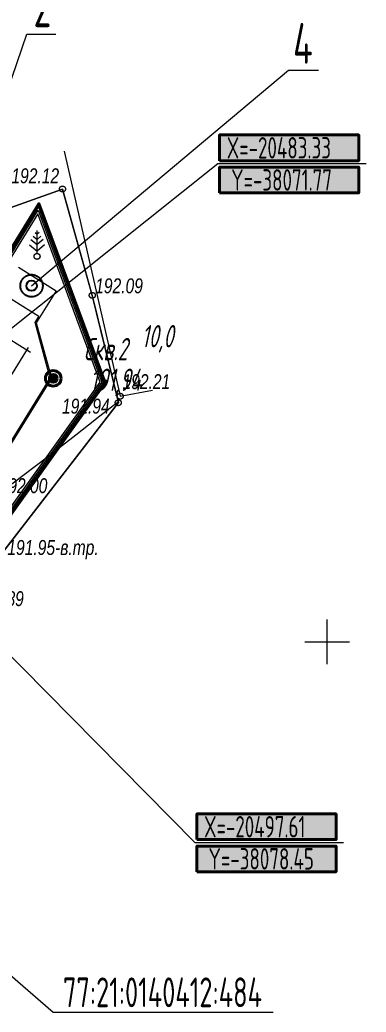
# Model space of a CAD drawing. Header units: millimetres. Extents: x -38151500 to -28914887, y -20564105 to -20349562.
# Drawn here: x -38070645 to -38047371, y -20528850 to -20462126 of the extents above; entities that cross this region are included whole.
import ezdxf
from ezdxf.xclip import XClip

# ---------------------------------------------------------------- set-up
doc = ezdxf.new("R2010")
doc.units = ezdxf.units.MM
doc.header["$MEASUREMENT"] = 0
doc.header["$XCLIPFRAME"] = 0
doc.linetypes.add('ГОСТ 2.303 4', pattern=[70, 50, -20, 0, 0])
doc.layers.add('!!! ПОДОСНОВА', color=7, linetype='Continuous')
for name, color, linetype, lineweight in [('ГП_лоток_Ном._пера__5', 5, 'Continuous', 13), ('Новый_0-Тонкая_Ном._пера__7', 7, 'Continuous', 25), ('Новый_ГП_Граница участка_Ном._пера__1', 1, 'Continuous', 40), ('Новый_ГП_Координаты_Ном._пера__11', 255, 'Continuous', 40), ('Новый_ГП_Координаты_Ном._пера__250', 7, 'Continuous', 20), ('Новый_ГП_Координаты_Ном._пера__8', 7, 'Continuous', 40), ('Новый_ГП_Ограждение_Ном._пера__152', 152, 'Continuous', 18), ('Новый_ГП_Оси_Ном._пера__152', 152, 'Continuous', 18), ('Новый_ГП_Скважины_Ном._пера__4', 5, 'Continuous', 40), ('Новый_ГП_Текст_Ном._пера__250', 7, 'Continuous', 20), ('Новый_ГП_Тротуар_Дорожки_Ном._пера__24', 26, 'Continuous', 13), ('Чертеж_1_Новофедоровское_снт 28_07$0$tp_отметки_новые_Ном._пера__253', 252, 'Continuous', 18), ('Чертеж_1_Новый_ГП_Топография_Ном._пера__253', 252, 'Continuous', 18), ('Чертеж_1_Новый_Новофедоровское_снт 28_07$0$SETKA_Ном._пера__7', 7, 'Continuous', 18), ('Чертеж_1_Новый_Новофедоровское_снт 28_07$0$tp_Ограждения ДЕР_Ном._пера__253', 252, 'Continuous', 18), ('Чертеж_1_Новый_Новофедоровское_снт 28_07$0$tp_Ограждения мет_Ном._пера__253', 252, 'Continuous', 18), ('Чертеж_1_Новый_Новофедоровское_снт 28_07$0$tp_отметки_новые_Ном._пера__7', 7, 'Continuous', 18), ('Чертеж_1_Новый_Новофедоровское_снт 28_07$0$tp_растительность_Ном._пера__7', 7, 'Continuous', 18), ('Чертеж_1_Новый_Новофедоровское_снт 28_07$0$tp_рельеф_Ном._пера__253', 252, 'Continuous', 18)]:
    doc.layers.add(name, color=color, linetype=linetype, lineweight=lineweight)
doc.styles.add('РЎР“Р•РќР•Р\xa0РР\xa0_РЎРўРР›Р¬_1', font='arial.ttf', dxfattribs={"width": 0.75})
doc.styles.add('РЎР“Р•РќР•Р\xa0РР\xa0_РЎРўРР›Р¬_6', font='', dxfattribs={"width": 0.8})
doc.styles.add('РЎР“Р•РќР•Р\xa0РР\xa0_РЎРўРР›Р¬_8', font='', dxfattribs={"width": 0.8})
doc.styles.get('РЎР“Р•РќР•Р\xa0РР\xa0_РЎРўРР›Р¬_6').set_extended_font_data('GOST_type_A')
doc.styles.get('РЎР“Р•РќР•Р\xa0РР\xa0_РЎРўРР›Р¬_8').set_extended_font_data('GOST_type_A', italic=True)
doc.linetypes.add('Aquastok', pattern='A,0,[6,РіРµРЅРїРїР»Р°РЅ 2025_06_18 dima РІР°СЂРёР°РЅС‚ 21.Shx,S=7.857143,R=0,X=0,Y=-6.93889e-18],-990,0', length=990)
doc.linetypes.add('МЕЖА', pattern='A,0,[7,РіРµРЅРїРїР»Р°РЅ 2025_06_18 dima РІР°СЂРёР°РЅС‚ 21.Shx,S=39.68254,R=0,X=0,Y=1.38778e-17],-5480,0', length=5480)
doc.linetypes.add('Новофедоровское_снт 28_07$0$l474_2o', pattern='A,0,[3,РіРµРЅРїРїР»Р°РЅ 2025_06_18 dima РІР°СЂРёР°РЅС‚ 21.Shx,S=31.746032,R=0,X=0,Y=0],-5000,0', length=5000)
doc.linetypes.add('Новофедоровское_снт 28_07$0$З ДЕРЕВ', pattern='A,0,[2,РіРµРЅРїРїР»Р°РЅ 2025_06_18 dima РІР°СЂРёР°РЅС‚ 21.Shx,S=19.84127,R=0,X=0,Y=0.2],-2500,0', length=2500)
doc.linetypes.add('Новофедоровское_снт 28_07$0$МЕЖА', pattern='A,0,[5,РіРµРЅРїРїР»Р°РЅ 2025_06_18 dima РІР°СЂРёР°РЅС‚ 21.Shx,S=46.746032,R=0,X=0,Y=6.93889e-18],-6500,0', length=6500)

# ---------------------------------------------------------------- blocks, each defined once
blk = doc.blocks.new('Чертеж_1_1')
at = {"layer": 'Чертеж_1_Новый_ГП_Топография_Ном._пера__253', "color": 252, "linetype": 'Новофедоровское_снт 28_07$0$МЕЖА', "lineweight": 18, "flags": 128}
for points in [[(-38122200, -20517064), (-38122160, -20517000), (-38111673, -20499900), (-38085503, -20516708), (-38073942, -20500671), (-38064026, -20487867), (-38065780, -20480650), (-38067785, -20473503), (-38073278, -20475465), (-38076133, -20474628), (-38090404, -20465849), (-38080455, -20449640), (-38088064, -20444942), (-38129095, -20512686)], [(-38091230, -20466500), (-38071830, -20478480), (-38069360, -20474480), (-38064920, -20486530), (-38074650, -20500140), (-38073790, -20500700), (-38085150, -20516190), (-38085480, -20516730), (-38085750, -20516560), (-38110230, -20500980), (-38099550, -20483870), (-38101260, -20482750)]]:
    blk.add_lwpolyline(points, close=True, dxfattribs=at)
at = {"layer": 'Чертеж_1_Новый_Новофедоровское_снт 28_07$0$SETKA_Ном._пера__7', "color": 7, "linetype": 'Continuous', "lineweight": 18, "flags": 128}
for points in [[(-38050000, -20505441), (-38050000, -20502441)], [(-38051500, -20503941), (-38048500, -20503941)]]:
    blk.add_lwpolyline(points, dxfattribs=at)
at = {"layer": 'Чертеж_1_Новый_Новофедоровское_снт 28_07$0$tp_Ограждения ДЕР_Ном._пера__253', "color": 252, "linetype": 'Новофедоровское_снт 28_07$0$З ДЕРЕВ', "lineweight": 18, "flags": 128}
blk.add_lwpolyline([(-38073278, -20475465), (-38067785, -20473503), (-38065779, -20480652), (-38064026, -20487867), (-38073942, -20500671), (-38083700, -20513890), (-38083947, -20514232)], dxfattribs=at)
at = {"layer": 'Чертеж_1_Новый_Новофедоровское_снт 28_07$0$tp_Ограждения мет_Ном._пера__253', "color": 252, "linetype": 'Новофедоровское_снт 28_07$0$l474_2o', "lineweight": 18, "flags": 128}
blk.add_lwpolyline([(-38067673, -20470964), (-38063896, -20487427), (-38061725, -20487025)], dxfattribs=at)
at = {"layer": 'Чертеж_1_Новый_Новофедоровское_снт 28_07$0$tp_отметки_новые_Ном._пера__7', "color": 7, "linetype": 'Continuous', "lineweight": 18}
for centre in [(-38067780, -20473500), (-38069490, -20478030), (-38065780, -20480650), (-38064030, -20487870), (-38063900, -20487430)]:
    blk.add_circle(centre, 200, dxfattribs=at)
at = {"layer": 'Чертеж_1_Новый_Новофедоровское_снт 28_07$0$tp_растительность_Ном._пера__7', "color": 7, "linetype": 'Continuous', "lineweight": 18}
for p, q in [((-38069490, -20477830), (-38069490, -20476280)), ((-38069902, -20476895), (-38069490, -20477241)), ((-38069756, -20476665), (-38069490, -20476887)), ((-38069626, -20476429), (-38069490, -20476542)), ((-38069355, -20476429), (-38069490, -20476542)), ((-38069225, -20476665), (-38069490, -20476887)), ((-38069078, -20476895), (-38069490, -20477241)), ((-38069990, -20477265), (-38069490, -20477685)), ((-38068990, -20477265), (-38069490, -20477685))]:
    blk.add_line(p, q, dxfattribs=at)
blk.add_circle((-38069490, -20478030), 200, dxfattribs=at)
at = {"layer": 'Чертеж_1_Новый_Новофедоровское_снт 28_07$0$tp_рельеф_Ном._пера__253', "color": 252, "linetype": 'Continuous', "lineweight": 18, "flags": 128}
blk.add_lwpolyline([(-38071395, -20493492), (-38070529, -20492837), (-38069623, -20492145), (-38068700, -20491432), (-38067780, -20490718), (-38066885, -20490021), (-38066038, -20489359), (-38065261, -20488752), (-38064575, -20488217), (-38064001, -20487772)], dxfattribs=at)
at = {"layer": 'Чертеж_1_Новофедоровское_снт 28_07$0$tp_отметки_новые_Ном._пера__253', "color": 252, "linetype": 'Continuous', "lineweight": 18, "char_height": 1000, "attachment_point": 7, "style": 'РЎР“Р•РќР•Р\xa0РР\xa0_РЎРўРР›Р¬_1'}
for s, insert in [('\\A1;{\\pql;\\fArial|b0|i1|c204|p0;\\W0.750000;192.12}', (-38071210, -20473127)), ('\\A1;{\\pql;\\fArial|b0|i1|c204|p0;\\W0.750000;192.09}', (-38065581, -20480525)), ('\\A1;{\\pql;\\fArial|b0|i1|c204|p0;\\W0.750000;192.21}', (-38063744, -20486969)), ('\\A1;{\\pql;\\fArial|b0|i1|c204|p0;\\W0.750000;191.94}', (-38067812, -20488616)), ('\\A1;{\\pql;\\fArial|b0|i1|c204|p0;\\W0.750000;192.00}', (-38072001, -20493965)), ('\\A1;{\\pql;\\fArial|b0|i1|c204|p0;\\W0.750000;191.95-в.тр.}', (-38071484, -20498407)), ('\\A1;{\\pql;\\fArial|b0|i1|c204|p0;\\W0.750000;191.89}', (-38073584, -20501559))]:
    blk.add_mtext(s, dxfattribs=dict(at, insert=insert))

msp = doc.modelspace()

# ---------------------------------------------------------------- hatches: boundary and pattern name
at = {"layer": 'Новый_ГП_Координаты_Ном._пера__11', "linetype": 'Continuous', "lineweight": 40}
for points in [[(-38057221.02, -20471599.26), (-38047866.26, -20471599.26), (-38047866.26, -20469867.79), (-38057221.02, -20469867.79)], [(-38047866.26, -20473759.26), (-38047866.26, -20472027.79), (-38057221.02, -20472027.79), (-38057221.02, -20473759.26)], [(-38058745.2, -20517249.55), (-38049390.45, -20517249.55), (-38049390.45, -20515518.08), (-38058745.2, -20515518.08)], [(-38058745.2, -20519409.55), (-38049390.45, -20519409.55), (-38049390.45, -20517678.08), (-38058745.2, -20517678.08)]]:
    msp.add_hatch(color=255, dxfattribs=at).paths.add_polyline_path(points)
at = {"layer": 'Новый_ГП_Скважины_Ном._пера__4', "linetype": 'Continuous', "lineweight": 40}
msp.add_hatch(color=5, dxfattribs=at).paths.add_polyline_path([(-38068137.86, -20486232.41), (-38068141.44, -20486189.21), (-38068152.09, -20486147.18), (-38068169.5, -20486107.47), (-38068193.21, -20486071.18), (-38068222.58, -20486039.28), (-38068256.79, -20486012.65), (-38068294.92, -20485992.02), (-38068335.92, -20485977.94), (-38068378.69, -20485970.81), (-38068422.04, -20485970.81), (-38068464.8, -20485977.94), (-38068505.81, -20485992.02), (-38068543.94, -20486012.65), (-38068578.15, -20486039.28), (-38068607.51, -20486071.18), (-38068631.23, -20486107.47), (-38068648.64, -20486147.18), (-38068659.28, -20486189.21), (-38068662.86, -20486232.41), (-38068659.28, -20486275.62), (-38068648.64, -20486317.64), (-38068631.23, -20486357.35), (-38068607.51, -20486393.64), (-38068578.15, -20486425.54), (-38068543.94, -20486452.17), (-38068505.81, -20486472.8), (-38068464.8, -20486486.88), (-38068422.04, -20486494.01), (-38068378.69, -20486494.01), (-38068335.92, -20486486.88), (-38068294.92, -20486472.8), (-38068256.79, -20486452.17), (-38068222.58, -20486425.54), (-38068193.21, -20486393.64), (-38068169.5, -20486357.35), (-38068152.09, -20486317.64), (-38068141.44, -20486275.62)])

# ---------------------------------------------------------------- linework, layer by layer
at = {"layer": 'ГП_лоток_Ном._пера__5', "color": 5, "linetype": 'Aquastok', "lineweight": 13}
msp.add_lwpolyline([(-38072546.53, -20492574.6), (-38068602.83, -20486210.08), (-38069626.51, -20482478.87), (-38069368.84, -20482066.51), (-38080056.56, -20475386.25), (-38080573.33, -20476213.3), (-38087114.32, -20472146.54)], dxfattribs=at)
at = {"layer": 'Новый_0-Тонкая_Ном._пера__7', "color": 7, "linetype": 'ГОСТ 2.303 4', "lineweight": 25}
msp.add_circle((-38069858.94, -20480007.4), 750, dxfattribs=at)
at = {"layer": 'Новый_0-Тонкая_Ном._пера__7', "color": 7, "linetype": 'Continuous', "lineweight": 25}
msp.add_circle((-38069858.94, -20480007.4), 350, dxfattribs=at)
at = {"layer": 'Новый_ГП_Граница участка_Ном._пера__1', "color": 1, "linetype": 'МЕЖА', "lineweight": 40}
msp.add_lwpolyline([(-38091230, -20466500), (-38071830, -20478480), (-38069360, -20474480), (-38064920, -20486530), (-38074650, -20500140), (-38073790, -20500700), (-38085150, -20516190), (-38085480, -20516730), (-38085750, -20516560), (-38110230, -20500980), (-38099550, -20483870), (-38101260, -20482750)], close=True, dxfattribs=at)
at = {"layer": 'Новый_ГП_Координаты_Ном._пера__11', "color": 255, "linetype": 'Continuous', "lineweight": 40}
for points in [[(-38057221.02, -20471599.26), (-38047866.26, -20471599.26), (-38047866.26, -20469867.79), (-38057221.02, -20469867.79)], [(-38057221.02, -20473759.26), (-38047866.26, -20473759.26), (-38047866.26, -20472027.79), (-38057221.02, -20472027.79)], [(-38058745.2, -20517249.55), (-38049390.45, -20517249.55), (-38049390.45, -20515518.08), (-38058745.2, -20515518.08)], [(-38058745.2, -20519409.55), (-38049390.45, -20519409.55), (-38049390.45, -20517678.08), (-38058745.2, -20517678.08)]]:
    msp.add_lwpolyline(points, close=True, dxfattribs=at)
at = {"layer": 'Новый_ГП_Координаты_Ном._пера__250', "color": 7, "linetype": 'Continuous', "lineweight": 20}
for p, q in [((-38057329.18, -20471813.53), (-38071770.92, -20483327.93)), ((-38047371.15, -20471813.53), (-38057329.18, -20471813.53)), ((-38058853.36, -20517463.82), (-38078452.86, -20497606.72)), ((-38048895.34, -20517463.82), (-38058853.36, -20517463.82))]:
    msp.add_line(p, q, dxfattribs=at)
at = {"layer": 'Новый_ГП_Ограждение_Ном._пера__152', "color": 152, "linetype": 'Continuous', "lineweight": 18}
msp.add_lwpolyline([(-38109027.64, -20499620.31), (-38109818.04, -20500886.58), (-38085577.48, -20516314.19), (-38085399.39, -20516022.78), (-38074219.48, -20500778.34), (-38075076.28, -20500220.42), (-38065256.4, -20486484.71), (-38069428.47, -20475161.87), (-38071732.37, -20478892.88), (-38091132.32, -20466912.91), (-38093466.51, -20470694.63), (-38093635.71, -20470587.99), (-38091197.44, -20466637.64), (-38071797.46, -20478617.63), (-38069382.82, -20474707.29), (-38065032.13, -20486514.9), (-38074792.09, -20500166.81), (-38073933.16, -20500726.11), (-38085233.13, -20516134.26), (-38085513.03, -20516592.28), (-38110092.68, -20500948.86), (-38109197.25, -20499514.33), (-38109027.77, -20499620.23)], dxfattribs=at)
msp.add_lwpolyline([(-38091164.88, -20466775.27), (-38071764.91, -20478755.25), (-38069405.65, -20474934.58), (-38065144.27, -20486499.81), (-38074934.18, -20500193.61), (-38074076.32, -20500752.22), (-38085316.26, -20516078.52), (-38085545.26, -20516453.24), (-38109955.36, -20500917.72), (-38099276.73, -20483809.91), (-38100987.55, -20482689.37)], close=True, dxfattribs=at)
at = {"layer": 'Новый_ГП_Оси_Ном._пера__152', "color": 152, "linetype": 'Continuous', "lineweight": 18}
for p, q in [((-38108010.59, -20460682.87), (-38069933.44, -20484476.11)), ((-38095476.56, -20524850.34), (-38070053.43, -20484164.83))]:
    msp.add_line(p, q, dxfattribs=at)
at = {"layer": 'Новый_ГП_Скважины_Ном._пера__4', "color": 5, "linetype": 'Continuous', "lineweight": 40}
for radius in [525, 262.5]:
    msp.add_circle((-38068400.36, -20486232.41), radius, dxfattribs=at)
at = {"layer": 'Новый_ГП_Текст_Ном._пера__250', "color": 7, "linetype": 'Continuous', "lineweight": 20}
for p, q in [((-38075773.62, -20479491.39), (-38070184.47, -20463078.08)), ((-38070184.47, -20463078.08), (-38069884.47, -20463078.08)), ((-38069884.47, -20463078.08), (-38068230.27, -20463078.08)), ((-38069858.94, -20480007.4), (-38052593.55, -20465513.28)), ((-38052593.55, -20465513.28), (-38052293.55, -20465513.28)), ((-38052293.55, -20465513.28), (-38050573.35, -20465513.28)), ((-38084403.66, -20514926.64), (-38068414.69, -20528850.39)), ((-38068414.69, -20528850.39), (-38068114.69, -20528850.39)), ((-38068114.69, -20528850.39), (-38053614.56, -20528850.39))]:
    msp.add_line(p, q, dxfattribs=at)
at = {"layer": 'Новый_ГП_Тротуар_Дорожки_Ном._пера__24', "color": 26, "linetype": 'Continuous', "lineweight": 13}
msp.add_lwpolyline([(-38070741.13, -20478747.18), (-38068194.71, -20480338.31), (-38069540.14, -20482491.52), (-38068516.51, -20486222.55), (-38078403.06, -20502177.9)], dxfattribs=at)

# ---------------------------------------------------------------- block references
at = {"layer": '!!! ПОДОСНОВА', "color": 252, "linetype": 'Continuous', "lineweight": 40}
ref = msp.add_blockref('Чертеж_1_1', (0, 0), dxfattribs=at)
XClip(ref).set_block_clipping_path([(-38156773.930035077, -20418838.4532491304), (-38156773.930035077, -20510095.8116091713), (-38134193.3603857011, -20510095.8116091713), (-38128800.2227013633, -20521215.6831232607), (-38043434.3590716273, -20521215.6831232607), (-38043434.3590716273, -20418721.7424019799)])

# ---------------------------------------------------------------- texts
at = {"layer": 'Новый_ГП_Координаты_Ном._пера__8', "color": 7, "linetype": 'Continuous', "lineweight": 40, "char_height": 1440, "attachment_point": 4, "style": 'РЎР“Р•РќР•Р\xa0РР\xa0_РЎРўРР›Р¬_6'}
for s, insert in [('\\A1;{\\pql;\\fGOST_type_A|b0|i0|c0|p0;\\W0.800000;X=-20483.33}', (-38056738.52, -20470731.03)), ('\\A1;{\\pql;\\fGOST_type_A|b0|i0|c0|p0;\\W0.800000;Y=-38071.77}', (-38056442.84, -20472891.03)), ('\\A1;{\\pql;\\fGOST_type_A|b0|i0|c0|p0;\\W0.800000;X=-20497.61}', (-38058262.7, -20516381.83)), ('\\A1;{\\pql;\\fGOST_type_A|b0|i0|c0|p0;\\W0.800000;Y=-38078.45}', (-38057967.02, -20518541.32))]:
    msp.add_mtext(s, dxfattribs=dict(at, insert=insert))
at = {"layer": 'Новый_ГП_Скважины_Ном._пера__4', "color": 5, "linetype": 'Continuous', "lineweight": 40, "char_height": 1500, "attachment_point": 7, "style": 'РЎР“Р•РќР•Р\xa0РР\xa0_РЎРўРР›Р¬_8'}
for s, insert in [('\\A1;{\\pql;\\fGOST_type_A|b0|i1|c0|p0;\\W0.800000;10,0}', (-38062470.89, -20484497.51)), ('\\A1;{\\pql;\\fGOST_type_A|b0|i1|c0|p0;\\W0.800000;Скв.2}', (-38066351.01, -20485018.73)), ('\\A1;{\\pql;\\fGOST_type_A|b0|i1|c0|p0;\\W0.800000;191,94}', (-38065930.76, -20487426.43))]:
    msp.add_mtext(s, dxfattribs=dict(at, insert=insert))
at = {"layer": 'Новый_ГП_Текст_Ном._пера__250', "color": 7, "linetype": 'Continuous', "lineweight": 20, "attachment_point": 2, "style": 'РЎР“Р•РќР•Р\xa0РР\xa0_РЎРўРР›Р¬_6'}
for s, insert, char_height in [('\\A1;{\\pqc;\\fGOST_type_A|b0|i0|c0|p0;\\W0.800000;2}', (-38069125.42, -20459869.52), 2750), ('\\A1;{\\pqc;\\fGOST_type_A|b0|i0|c0|p0;\\W0.800000;4}', (-38051622.12, -20462334.71), 2750), ('\\A1;{\\pqc;\\fGOST_type_A|b0|i0|c0|p0;\\W0.800000;77:21:0140412:484}', (-38061057.55, -20526516.89), 2000)]:
    msp.add_mtext(s, dxfattribs=dict(at, insert=insert, char_height=char_height))

doc.saveas('drawing.dxf')
